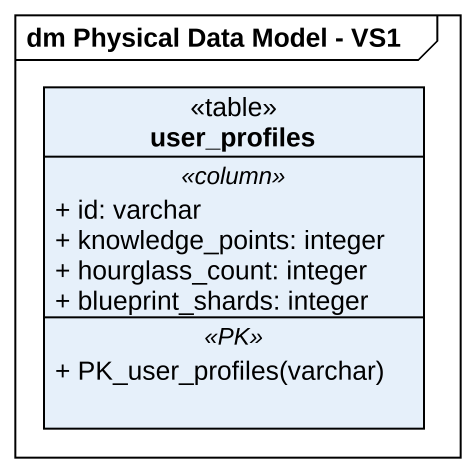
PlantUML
@startuml
mainframe dm Physical Data Model - VS1
hide circle
hide empty members
skinparam classAttributeIconSize 0
class user_profiles <<table>> {
  .. <<column>> ..
  + id: varchar
  + knowledge_points: integer
  + hourglass_count: integer
  + blueprint_shards: integer
  .. <<PK>> ..
  + PK_user_profiles(varchar)
}
@enduml
